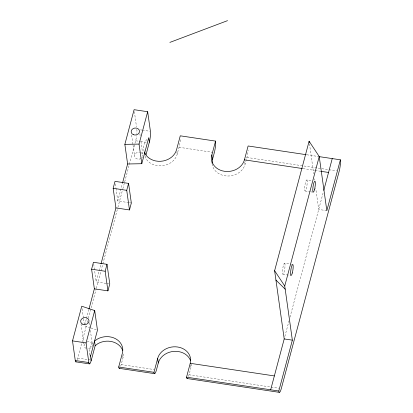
<?xml version="1.0" encoding="UTF-8"?>
<svg xmlns="http://www.w3.org/2000/svg" width="413" height="413" viewBox="0 0 413 413"><rect width="100%" height="100%" fill="white"/><g stroke="black" fill="none" stroke-linecap="round" stroke-linejoin="round"><path stroke-width="0.31" stroke-dasharray="2.06 1.55" d="M90.395 327.808L84.505 325.831L86.312 319.048M86.477 318.433L88.774 309.802M106.074 283.38L96.208 281.903L99.022 271.331M99.187 270.711L100.844 264.496M128.861 202.644L117.762 200.981L122.522 183.098M77.252 359.744A8.374 1.528 -81.5 0 0 77.752 358.102L86.544 325.098M87.205 322.61L87.706 320.741M88.367 318.247L96.162 288.981M96.327 288.357L117.726 208.023M117.891 207.403L122.702 189.345M122.867 188.72L124.525 182.494M124.695 181.87L134.808 143.884M134.979 143.259L135.64 140.771A8.374 1.528 -81.5 0 0 136.631 135.614M120.673 366.254A8.374 1.528 -81.5 0 0 121.174 364.612L123.022 357.673A16.747 14.027 -8 0 0 123.42 354.003M145.195 156.135L145.355 157.265L146.806 159.857A16.747 14.027 -8 0 0 163.749 165.525A16.747 14.027 -8 0 0 177.213 154.214L179.061 147.276A8.374 1.528 -81.5 0 0 180.342 139.005M188.519 376.419A8.374 1.528 -81.5 0 0 189.02 374.777L190.868 367.844A16.747 14.027 -8 0 0 191.265 364.168M212.132 163.78A16.747 14.027 -8 0 0 227.599 176.021A16.747 14.027 -8 0 0 245.059 164.379L246.907 157.446A8.374 1.528 -81.5 0 0 248.125 150.172M284.872 336.44L289.017 320.875M290.014 317.143L323.131 192.804M140.549 129.858L141.783 130.043M142.402 130.136L149.805 131.246M306.751 154.767L318.222 156.486M135.64 140.771L139.955 141.416M140.575 141.509L146.744 142.433M179.061 147.276L214.342 152.562M246.907 157.446L336.631 170.889M303.059 168.638L314.53 170.357M315.165 170.455L320.901 171.312M306.776 179.965A5.581 1.017 -81.5 0 1 306.343 188.498A5.581 1.017 -81.5 0 1 304.639 187.977A5.581 1.017 -81.5 0 1 306.776 179.965L311.784 180.718M305.068 190.992L310.075 191.746M310.7 191.839L312.579 192.117M326.838 210.671L318.697 209.453L315.738 188.411M129.481 202.737L131.329 203.015M284.603 263.2A5.581 1.017 -81.5 0 1 284.175 271.733A5.581 1.017 -81.5 0 1 282.471 271.207A5.581 1.017 -81.5 0 1 284.603 263.2L291.495 264.232M282.895 274.227L291.036 275.45M106.693 283.473L109.156 283.845M77.752 358.102L87.618 359.584M88.237 359.677L90.086 359.955M121.174 364.612L153.93 369.521M189.02 374.777L270.469 386.986M271.104 387.079L278.744 388.225M90.984 328.005L96.281 329.78M309.466 143.781L313.679 173.749M314.396 178.85L314.577 180.125M244.739 162.118L245.059 164.379M176.893 151.948L177.213 154.214M190.465 365.015L190.868 367.844M139.862 133.745L140.312 136.92M140.936 141.37L142.898 155.35M134.359 111.582L136.496 126.776M131.613 134.994L132.95 144.529M133.038 145.164L134.561 155.969M115.356 183.893L115.893 187.688M115.981 188.323L117.762 200.981M122.702 355.412L123.022 357.673M93.715 264.181L96.208 281.903M89.275 322.698L89.812 326.513M90.349 330.323L92.404 344.943M82.104 308.743L83.436 318.237M83.529 318.872L84.505 325.831M81.025 323.952L84.061 345.557M136.853 129.305A8.374 1.528 -81.5 0 1 136.858 133.497M86.998 341.938A4.187 3.505 -8 0 1 92.347 344.483A4.187 3.505 -8 0 1 88.392 348.758M86.286 348.443A4.187 3.505 -8 0 1 84.536 343.761M140.673 152.464A4.187 3.505 -8 0 1 142.8 156.269M142.423 157.146A4.187 3.505 -8 0 1 141.793 157.921M140.957 158.54A4.187 3.505 -8 0 1 134.617 156.424A4.187 3.505 -8 0 1 139.651 152.191M144.147 151.488A16.747 14.027 -8 0 1 147.627 138.603M89.951 354.953A16.747 14.027 -8 0 1 93.436 342.067"/><path stroke-width="0.62" d="M146.001 154.854L149.444 141.86A8.374 1.528 -81.5 0 0 150.42 131.339L147.663 111.716L134.096 109.682L124.855 144.364L127.612 163.987L122.687 182.484M72.512 340.89L81.748 306.214L94.701 310.555L97.458 330.178L90.53 356.202L91.077 361.003A8.374 1.528 -81.5 0 1 88.836 362.547L75.269 360.513L72.512 340.89L86.08 342.924L88.836 362.547M91.603 269.219L93.446 262.281L107.019 264.315L109.775 283.938L107.927 290.871L94.36 288.837L91.603 269.219L105.17 271.253L107.927 290.871M113.157 188.297L115.005 181.359L128.572 183.393L131.329 203.015L129.481 209.949L115.914 207.915L113.157 188.297L126.724 190.331L129.481 209.949M88.94 309.187L94.36 288.837M101.009 263.871L115.914 207.915M86.08 342.924L94.701 310.555M105.17 271.253L107.019 264.315M126.724 190.331L128.572 183.393M127.612 163.987L141.798 163.708L139.042 144.085L147.663 111.716M141.798 163.708L148.732 137.684L149.367 142.211M91.165 360.73L95.176 345.676L94.536 341.148L97.2 339.171A16.747 14.027 -8 0 1 115.748 338.825A16.747 14.027 -8 0 1 122.382 353.146L118.691 367.018A8.374 1.528 -81.5 0 0 119.682 368.19M118.691 367.018L153.966 372.309L157.663 358.432A16.747 14.027 -8 0 1 177.642 347.003A16.747 14.027 -8 0 1 190.228 363.316L274.356 375.923M212.091 163.171A16.747 14.027 -8 0 1 212.494 159.501L211.859 154.973L215.55 141.101L180.269 135.815L176.578 149.687A16.747 14.027 -8 0 1 163.109 160.993A16.747 14.027 -8 0 1 146.166 155.329L144.344 152.067M157.663 358.432L158.298 362.965L156.455 369.898A8.374 1.528 -81.5 0 1 153.966 372.309M212.494 159.501L214.342 152.562A8.374 1.528 -81.5 0 0 215.55 141.101M187.306 378.509A8.374 1.528 -81.5 0 1 186.537 377.188L190.228 363.316M211.859 154.973A16.747 14.027 -8 0 0 224.445 171.287A16.747 14.027 -8 0 0 244.424 159.852L248.115 145.98L306.116 154.674M270.665 389.795L284.211 338.928L274.624 270.706L309.11 141.231L319.228 156.522L326.838 210.671L340.384 159.81L318.862 156.584M186.537 377.188L278.806 391.013L292.352 340.152L284.743 286.002L319.228 156.522M323.787 190.341L332.243 158.587M95.176 345.676L97.835 343.699A16.747 14.027 -8 0 1 122.687 350.41M169.862 42.405L227.527 20.65M124.855 144.364L139.042 144.085M244.424 159.852L302.419 168.545M320.901 171.312L328.552 172.458M284.211 338.928L292.352 340.152M75.832 361.85L89.404 363.879M119.254 368.355L154.534 373.641M187.099 378.52L279.369 392.35M275.936 280.066L285.187 289.183M274.624 270.706L284.743 286.002M90.153 355.531L90.53 356.202M309.11 141.231L309.285 142.506M144.72 152.738L144.88 153.868M340.384 159.81A8.374 1.528 -81.5 0 1 339.176 171.271L281.289 388.607A8.374 1.528 -81.5 0 1 278.806 391.013M158.298 362.965A16.747 14.027 -8 0 1 173.935 351.37A16.747 14.027 -8 0 1 190.532 360.58M76.26 361.685A8.374 1.528 -81.5 0 1 75.269 360.513M314.484 189.717A5.581 1.017 -81.5 0 0 314.918 181.183A5.581 1.017 -81.5 0 0 312.78 189.195A5.581 1.017 -81.5 0 0 314.484 189.717M292.316 272.952A5.581 1.017 -81.5 0 0 292.745 264.418A5.581 1.017 -81.5 0 0 290.613 272.43A5.581 1.017 -81.5 0 0 292.316 272.952M82.889 324.293A4.187 3.505 -8 0 0 89.007 320.793A4.187 3.505 -8 0 0 82.61 318.216A4.187 3.505 -8 0 0 82.889 324.293M133.389 134.7A4.187 3.505 -8 0 0 139.506 131.2A4.187 3.505 -8 0 0 133.11 128.629A4.187 3.505 -8 0 0 133.389 134.7"/></g></svg>
